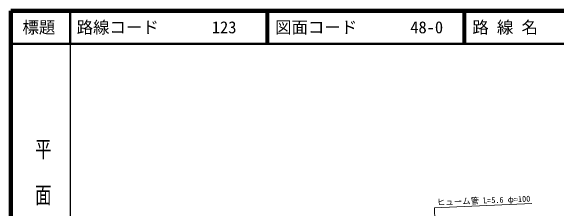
# Model space of a CAD drawing. Units: millimetres, scale not verified. Extents: x 40000 to 680000, y 20000 to 380000.
# Drawn here: x 40000 to 205873, y 319913 to 380000 of the extents above; entities that cross this region are included whole.
import ezdxf
from ezdxf.enums import TextEntityAlignment as Align

# ---------------------------------------------------------------- set-up
doc = ezdxf.new("R2010")
doc.units = ezdxf.units.MM
doc.header["$LTSCALE"] = 1000
for name, color, linetype, lineweight in [('M-STR-HTXT', 7, 'Continuous', 13), ('M-TTL', 2, 'Continuous', 140), ('M-TTL-BAND', 7, 'Continuous', 25), ('M-TTL-LINE', 7, 'Continuous', 50)]:
    doc.layers.add(name, color=color, linetype=linetype, lineweight=lineweight)
doc.layers.add('M-TTL-TXT', color=7, linetype='Continuous')
doc.styles.add('@ＭＳ ゴシック', font='')
doc.styles.add('ＭＳ ゴシック', font='')
doc.styles.get('@ＭＳ ゴシック').set_extended_font_data('@MS Gothic')
doc.styles.get('ＭＳ ゴシック').set_extended_font_data('MS Gothic')

msp = doc.modelspace()

# ---------------------------------------------------------------- linework, layer by layer
at = {"layer": 'M-STR-HTXT'}
for p, q in [((168890, 319988), (198453, 321318)), ((169845, 288843), (168890, 319988))]:
    msp.add_line(p, q, dxfattribs=at)
at = {"layer": 'M-TTL'}
for p, q in [((40000, 380000), (40000, 20000)), ((680000, 380000), (40000, 380000))]:
    msp.add_line(p, q, dxfattribs=at)
at = {"layer": 'M-TTL-BAND'}
msp.add_line((58000, 370000), (58000, 20000), dxfattribs=at)
at = {"layer": 'M-TTL-LINE'}
for p, q in [((58000, 380000), (58000, 370000)), ((117750, 380000), (117750, 370000)), ((118250, 380000), (118250, 370000)), ((177750, 380000), (177750, 370000)), ((178250, 380000), (178250, 370000)), ((40000, 370000), (680000, 370000))]:
    msp.add_line(p, q, dxfattribs=at)

# ---------------------------------------------------------------- texts
at = {"layer": 'M-STR-HTXT', "style": 'ＭＳ ゴシック'}
msp.add_text('ヒューム管 L=5.6 φ=100', height=1833, rotation=2.246, dxfattribs=at).set_placement((169649, 320220), align=Align.BOTTOM_LEFT)
at = {"layer": 'M-TTL-BAND', "style": '@ＭＳ ゴシック', "width": 1.4}
msp.add_text('平  面  図', height=3666, rotation=270, dxfattribs=at).set_placement((49777, 306475), align=Align.MIDDLE_RIGHT)
at = {"layer": 'M-TTL-TXT', "style": 'ＭＳ ゴシック'}
msp.add_text('標題', height=3666, dxfattribs=at).set_placement((48500, 375000), align=Align.MIDDLE_CENTER)
for s, p in [('路線コード', (60000, 375000)), ('123', (101142, 375000)), ('図面コード', (120380, 375000)), ('48-0', (161521, 375000)), ('路 線 名', (180380, 375000))]:
    msp.add_text(s, height=3666, dxfattribs=at).set_placement(p, align=Align.MIDDLE_LEFT)

doc.saveas('drawing.dxf')
